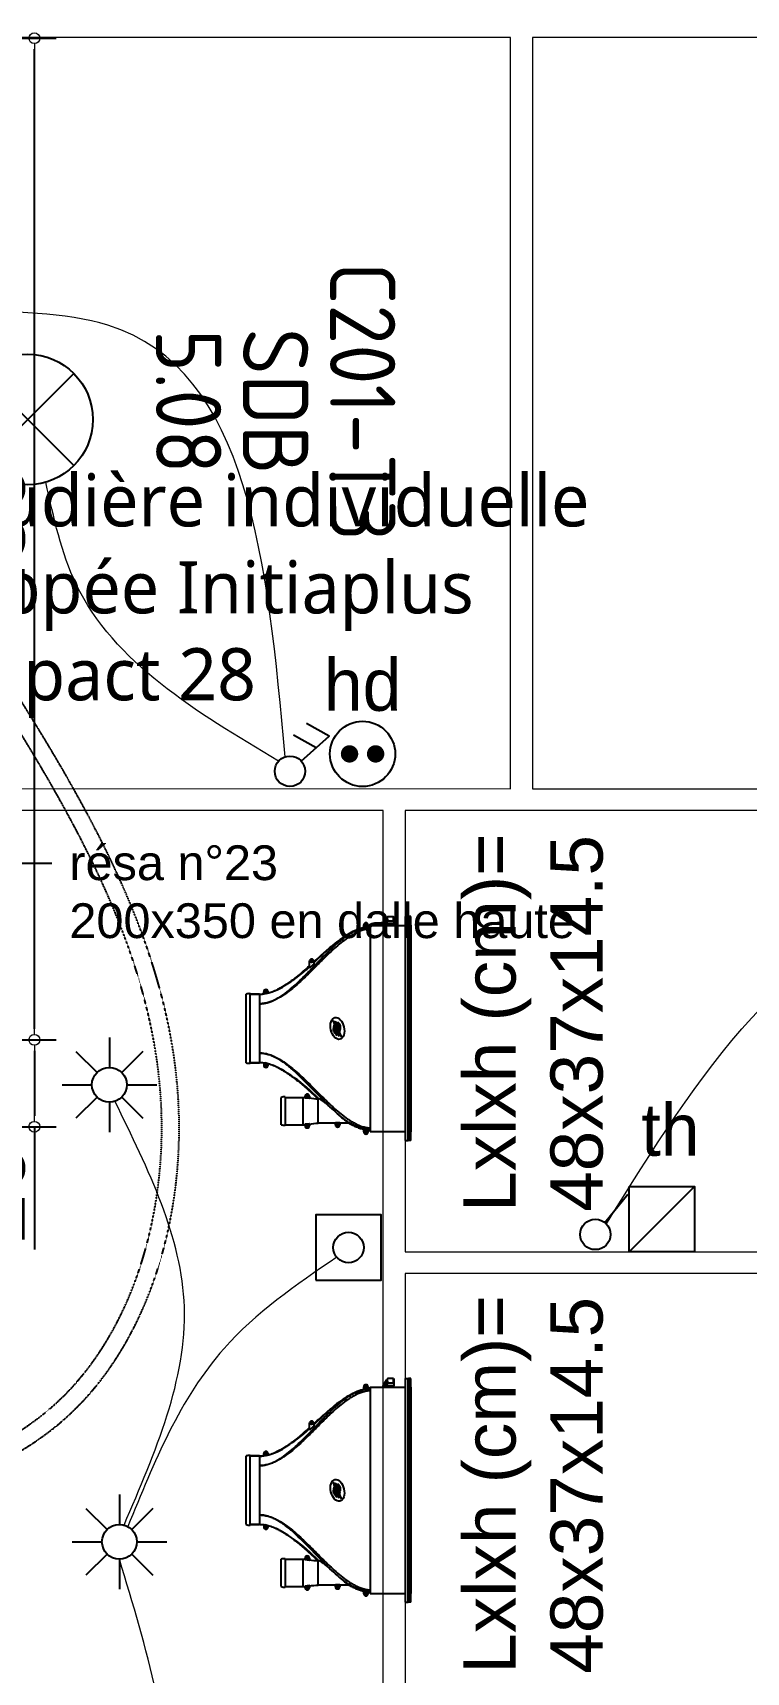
# Model space of a CAD drawing. Header units: millimetres. Extents: x 449410 to 506007, y -379864 to -318775.
# Drawn here: x 471273 to 472912, y -345955 to -342183 of the extents above; entities that cross this region are included whole.
import ezdxf
from ezdxf import colors
from ezdxf.entities.mleader import LeaderData, LeaderLine
from ezdxf.math import Vec2, Vec3

# ---------------------------------------------------------------- set-up
doc = ezdxf.new("R2010")
doc.units = ezdxf.units.MM
doc.set_wipeout_variables(frame=1)
doc.linetypes.add('prlm_ef', pattern=[0.165, 0.1, -0.065])
doc.layers.add('_GAZELEC-BOITE INCORPO', color=36, linetype='Continuous', lineweight=18)
doc.layers.add('_GAZELEC-RESERVATION', color=1, linetype='Continuous', lineweight=18)
for name, color, linetype in [('_GAZELEC-EAU CHAUDE', 1, 'Continuous'), ('prlm-CHAUFF', 30, 'Continuous'), ('prlm-EAU-EF', 161, 'Continuous'), ('prlm-ELEC-CFO', 201, 'Continuous')]:
    doc.layers.add(name, color=color, linetype=linetype)
doc.layers.add('prlm-xpoly', color=7, linetype='Continuous', plot=False)
doc.styles.add('Arial', font='arial.ttf')
doc.styles.add('prlm-chauff', font='trebucbi.ttf', dxfattribs={"height": 18})
doc.styles.add('prlm-elec-cfa', font='comic.ttf', dxfattribs={"height": 12})
doc.styles.add('prlm-elec-cfo', font='comic.ttf', dxfattribs={"height": 12})
doc.styles.add('prlm-xpoly', font='isocp.shx', dxfattribs={"height": 15})
doc.styles.get("Standard").update_dxf_attribs({"font": 'arial.ttf'})
doc.dimstyles.new('200', dxfattribs={"dimtxt": 150, "dimasz": 25, "dimexe": 50, "dimexo": 50, "dimgap": 20, "dimtad": 1, "dimdec": 0, "dimlfac": 0.1, "dimdsep": 46, "dimtxsty": 'Arial', "dimblk1": 'DOTBLANK', "dimblk2": 'DOTBLANK', "dimsah": 1, "dimcen": 25, "dimclrd": 5, "dimclre": 5, "dimadec": 0, "dimazin": 0, "dimtfac": 1, "dimtdec": 0, "dimtmove": 0, "dimatfit": 3, "dimldrblk": 'DOTBLANK', "dimfxl": 50, "dimtolj": 1, "dimtzin": 0, "dimarcsym": 0})

# ---------------------------------------------------------------- blocks, each defined once
blk = doc.blocks.new('xi.twintop')
at = {"layer": 'prlm-CHAUFF', "ltscale": 50}
for p, q in [((-8, 35.6), (8, 35.6)), ((-7.9, 36.5), (7.9, 36.5)), ((-7.9, 35.6), (-7.9, 33.5)), ((-7.9, 33.5), (-7.9, 35.6)), ((7.9, 35.6), (7.9, 33.5)), ((7.9, 33.5), (7.9, 35.6)), ((-8.61, 31.95), (-8.61, 32.05)), ((-8.61, 32.05), (-8.51, 32.05)), ((-8.51, 31.95), (-8.61, 31.95)), ((-8.51, 32.16), (-8.41, 32.16)), ((-8.51, 32.05), (-8.51, 32.16)), ((-8.51, 31.84), (-8.51, 31.95)), ((-8.41, 31.84), (-8.51, 31.84)), ((-7.9, 32.5), (-8.46, 32.5)), ((-8.46, 31.5), (-8.16, 31.5)), ((-8.41, 32.16), (-8.41, 32.05)), ((-8.41, 32.05), (-8.3, 32.05)), ((-8.3, 31.95), (-8.41, 31.95)), ((-8.41, 31.95), (-8.41, 31.84)), ((-8.3, 32.05), (-8.3, 31.95)), ((-8.16, 31.5), (-7.95, 32.18)), ((-7.9, 32.5), (-7.95, 32.18)), ((-5.67, 33.5), (-7.9, 33.5)), ((5.67, 33.5), (-5.67, 33.5)), ((7.9, 33.5), (5.67, 33.5)), ((7.95, 32.18), (7.9, 32.5)), ((7.9, 32.5), (8.46, 32.5)), ((8.16, 31.5), (7.95, 32.18)), ((8.46, 31.5), (8.16, 31.5)), ((8.3, 31.95), (8.3, 32.05)), ((8.3, 32.05), (8.41, 32.05)), ((8.41, 31.95), (8.3, 31.95)), ((8.41, 32.16), (8.51, 32.16)), ((8.41, 32.05), (8.41, 32.16)), ((8.41, 31.84), (8.41, 31.95)), ((8.51, 31.84), (8.41, 31.84)), ((8.51, 32.16), (8.51, 32.05)), ((8.51, 32.05), (8.61, 32.05)), ((8.61, 31.95), (8.51, 31.95)), ((8.51, 31.95), (8.51, 31.84)), ((8.61, 32.05), (8.61, 31.95)), ((-15.75, 27.6), (-22.25, 27.6)), ((-22.15, 28.5), (-15.85, 28.5)), ((-22.15, 27.6), (-22.15, 23.5)), ((-22.15, 27.6), (-22.15, 23.5)), ((-15.85, 27.6), (-15.85, 23.5)), ((-15.85, 27.6), (-15.85, 23.5)), ((-9.41, 28.48), (-9.41, 28.48)), ((9.12, 29.02), (9.09, 29.02)), ((9.41, 28.48), (9.38, 28.48)), ((-22.45, 22.66), (-22.35, 22.66)), ((-22.45, 22.55), (-22.45, 22.66)), ((-22.4, 23), (-21.97, 23)), ((-22.35, 22.66), (-22.35, 22.55)), ((-15.85, 23.5), (-22.15, 23.5)), ((-21.97, 23), (-21.85, 22.06)), ((-16.15, 22.06), (-16.03, 23)), ((-16.03, 23), (-15.6, 23)), ((-15.65, 22.66), (-15.55, 22.66)), ((-15.65, 22.55), (-15.65, 22.66)), ((-15.55, 22.66), (-15.55, 22.55)), ((-22.56, 22.55), (-22.45, 22.55)), ((-22.56, 22.45), (-22.56, 22.55)), ((-22.45, 22.45), (-22.56, 22.45)), ((-22.45, 22.34), (-22.45, 22.45)), ((-22.35, 22.34), (-22.45, 22.34)), ((-21.85, 22), (-22.4, 22)), ((-22.35, 22.55), (-22.24, 22.55)), ((-22.24, 22.45), (-22.35, 22.45)), ((-22.35, 22.45), (-22.35, 22.34)), ((-22.24, 22.55), (-22.24, 22.45)), ((-21.85, 22.06), (-21.85, 22)), ((-21.8, 20), (-16.2, 20)), ((-21.8, 16), (-21.8, 20)), ((-21.8, 16), (-21.8, 20)), ((-16.2, 19.84), (-14.13, 22)), ((-14.13, 22), (-16.2, 19.84)), ((-16.2, 19.84), (-16.2, 20)), ((-16.2, 19.84), (-16.2, 20)), ((-16.15, 22), (-16.15, 22.06)), ((-15.6, 22), (-16.15, 22)), ((-15.76, 22.45), (-15.76, 22.55)), ((-15.76, 22.55), (-15.65, 22.55)), ((-15.65, 22.45), (-15.76, 22.45)), ((-15.65, 22.34), (-15.65, 22.45)), ((-15.55, 22.34), (-15.65, 22.34)), ((-15.55, 22.55), (-15.44, 22.55)), ((-15.55, 22.45), (-15.55, 22.34)), ((-15.44, 22.45), (-15.55, 22.45)), ((-15.44, 22.55), (-15.44, 22.45)), ((14.83, 21), (13.83, 22)), ((13.83, 22), (15.44, 22)), ((15.44, 21), (14.83, 21)), ((15.28, 21.45), (15.28, 21.55)), ((15.28, 21.55), (15.39, 21.55)), ((15.39, 21.45), (15.28, 21.45)), ((15.39, 21.66), (15.49, 21.66)), ((15.39, 21.55), (15.39, 21.66)), ((15.39, 21.34), (15.39, 21.45)), ((15.49, 21.34), (15.39, 21.34)), ((15.49, 21.66), (15.49, 21.55)), ((15.49, 21.55), (15.6, 21.55)), ((15.49, 21.45), (15.49, 21.34)), ((15.6, 21.45), (15.49, 21.45)), ((15.6, 21.55), (15.6, 21.45)), ((-22.36, 15.45), (-22.36, 15.55)), ((-22.36, 15.55), (-22.25, 15.55)), ((-22.25, 15.45), (-22.36, 15.45)), ((-22.25, 15.66), (-22.15, 15.66)), ((-22.25, 15.55), (-22.25, 15.66)), ((-22.25, 15.34), (-22.25, 15.45)), ((-22.15, 15.34), (-22.25, 15.34)), ((-22.2, 16), (-21.65, 16)), ((-22.15, 15.66), (-22.15, 15.55)), ((-22.15, 15.55), (-22.04, 15.55)), ((-22.15, 15.45), (-22.15, 15.34)), ((-22.04, 15.45), (-22.15, 15.45)), ((-22.04, 15.55), (-22.04, 15.45)), ((-21.65, 16), (-21.65, 15)), ((-21.65, 15), (-22.2, 15)), ((-21.8, 12.88), (-21.8, 15)), ((-21.8, 12.88), (-21.8, 15)), ((-23.96, 8.95), (-23.96, 9.05)), ((-23.96, 9.05), (-23.85, 9.05)), ((-23.85, 8.95), (-23.96, 8.95)), ((-23.85, 9.16), (-23.75, 9.16)), ((-23.85, 9.05), (-23.85, 9.16)), ((-23.85, 8.84), (-23.85, 8.95)), ((-23.75, 8.84), (-23.85, 8.84)), ((-23.8, 9.5), (-23.19, 9.5)), ((-23.36, 8.5), (-23.8, 8.5)), ((-23.75, 9.16), (-23.75, 9.05)), ((-23.75, 9.05), (-23.64, 9.05)), ((-23.75, 8.95), (-23.75, 8.84)), ((-23.64, 8.95), (-23.75, 8.95)), ((23.7, 8), (-23.7, 8)), ((-23.7, 8), (-23.7, 0)), ((-23.64, 9.05), (-23.64, 8.95)), ((-23.36, 8.42), (-23.36, 8.5)), ((23.19, 9.5), (23.8, 9.5)), ((23.36, 8.42), (23.36, 8.5)), ((23.8, 8.5), (23.36, 8.5)), ((23.64, 8.95), (23.64, 9.05)), ((23.64, 9.05), (23.75, 9.05)), ((23.75, 8.95), (23.64, 8.95)), ((23.7, 8), (23.7, 0)), ((23.75, 9.16), (23.85, 9.16)), ((23.75, 9.05), (23.75, 9.16)), ((23.75, 8.84), (23.75, 8.95)), ((23.85, 8.84), (23.75, 8.84)), ((23.85, 9.16), (23.85, 9.05)), ((23.85, 9.05), (23.96, 9.05)), ((23.85, 8.95), (23.85, 8.84)), ((23.96, 8.95), (23.85, 8.95)), ((23.96, 9.05), (23.96, 8.95)), ((24.18, 4.47), (23.7, 4.81)), ((24.06, 4.42), (23.7, 4.66)), ((24.06, 2.6), (24.06, 4.42)), ((24.64, 4.04), (24.06, 4.42)), ((24.2, 4.46), (24.18, 4.47)), ((24.54, 4.24), (24.2, 4.46)), ((24.35, 4.85), (24.33, 4.89)), ((24.35, 4.36), (24.35, 4.85)), ((24.35, 4.85), (24.36, 4.85)), ((24.41, 4.79), (24.43, 4.83)), ((24.41, 4.79), (24.41, 4.32)), ((25.01, 4.43), (24.41, 4.79)), ((24.43, 4.83), (25.04, 4.47)), ((24.64, 4.04), (24.72, 4.01)), ((24.64, 2.6), (24.64, 4.04)), ((24.72, 4.01), (24.72, 2.65)), ((25.04, 4.47), (25.01, 4.43)), ((25.01, 4.25), (25.01, 4.43)), ((25.02, 4.42), (25.01, 4.43)), ((25.06, 4.46), (25.02, 4.42)), ((25.02, 4.42), (25.02, 4.25)), ((25.28, 4.25), (25.02, 4.42)), ((25.04, 4.47), (25.06, 4.46)), ((25.06, 4.46), (25.39, 4.24)), ((25.71, 2.65), (25.71, 4.01)), ((-25.75, 0), (-25.75, -0.73)), ((25.75, 0), (-25.75, 0)), ((23.7, 2.6), (24.06, 2.6)), ((23.7, 2.57), (23.73, 2.6)), ((23.79, 2.6), (23.88, 2.51)), ((23.88, 2.51), (23.97, 2.6)), ((24.04, 2.6), (24.13, 2.51)), ((24.64, 2.6), (24.06, 2.6)), ((24.13, 2.51), (24.22, 2.6)), ((24.18, 2.56), (24.24, 2.51)), ((24.24, 2.51), (24.3, 2.58)), ((24.28, 2.6), (24.37, 2.51)), ((24.37, 2.51), (24.46, 2.6)), ((24.42, 2.57), (24.48, 2.51)), ((24.48, 2.51), (24.56, 2.58)), ((24.54, 2.6), (24.63, 2.51)), ((24.63, 2.51), (24.72, 2.6)), ((24.72, 2.65), (24.64, 2.6)), ((24.64, 2.6), (24.64, 2.6)), ((25.66, 2.6), (24.64, 2.6)), ((24.7, 2.58), (24.77, 2.51)), ((24.72, 2.65), (25.71, 2.65)), ((24.73, 2.6), (24.82, 2.51)), ((24.77, 2.51), (24.79, 2.53)), ((24.82, 2.51), (24.91, 2.6)), ((24.9, 2.59), (24.98, 2.51)), ((24.98, 2.51), (25.07, 2.6)), ((25.02, 2.54), (25.05, 2.51)), ((25.05, 2.51), (25.09, 2.55)), ((25.06, 2.58), (25.13, 2.51)), ((25.13, 2.51), (25.22, 2.6)), ((25.19, 2.57), (25.25, 2.51)), ((25.25, 2.51), (25.34, 2.6)), ((25.27, 2.53), (25.29, 2.51)), ((25.29, 2.51), (25.32, 2.54)), ((25.31, 2.56), (25.36, 2.51)), ((25.36, 2.51), (25.45, 2.6)), ((25.4, 2.55), (25.44, 2.51)), ((25.44, 2.51), (25.53, 2.6)), ((25.48, 2.54), (25.51, 2.51)), ((25.51, 2.51), (25.6, 2.6)), ((25.53, 2.53), (25.55, 2.51)), ((25.55, 2.51), (25.64, 2.6)), ((25.71, 2.65), (25.66, 2.6)), ((25.66, 2.6), (25.66, 2.6)), ((25.75, 0), (25.75, -0.73)), ((-25.75, -0.81), (-25.75, -0.73)), ((-25.75, -0.73), (25.75, -0.73)), ((-25.75, -1.3), (-25.75, -0.81)), ((25.75, -0.81), (-25.75, -0.81)), ((-25.75, -1.3), (25.75, -1.3)), ((23.75, -0.99), (-23.75, -0.99)), ((-23.75, -1.06), (-23.75, -0.99)), ((-23.55, -0.99), (-23.75, -1.06)), ((-23.75, -1.06), (23.75, -1.06)), ((23.75, -1.11), (-23.75, -1.11)), ((-23.75, -1.16), (-23.75, -1.11)), ((-23.59, -1.11), (-23.75, -1.16)), ((-23.75, -1.16), (23.75, -1.16)), ((23.75, -1.2), (-23.75, -1.2)), ((-23.75, -1.23), (-23.75, -1.2)), ((-23.64, -1.2), (-23.75, -1.23)), ((-23.75, -1.23), (23.75, -1.23)), ((23.75, -1.26), (-23.75, -1.26)), ((-23.75, -1.28), (-23.75, -1.26)), ((-23.68, -1.26), (-23.75, -1.28)), ((-23.75, -1.28), (23.75, -1.28)), ((23.75, -1.29), (-23.75, -1.29)), ((-23.75, -1.3), (-23.75, -1.29)), ((-23.73, -1.29), (-23.75, -1.3)), ((-23.75, -1.3), (23.75, -1.3)), ((23.75, -1.06), (23.55, -0.99)), ((23.75, -1.16), (23.59, -1.11)), ((23.75, -1.23), (23.64, -1.2)), ((23.75, -1.28), (23.68, -1.26)), ((23.75, -1.3), (23.73, -1.29)), ((23.75, -0.99), (23.75, -1.06)), ((23.75, -1.11), (23.75, -1.16)), ((23.75, -1.2), (23.75, -1.23)), ((23.75, -1.26), (23.75, -1.28)), ((23.75, -1.29), (23.75, -1.3)), ((25.75, -0.73), (25.75, -0.81)), ((25.75, -1.3), (25.75, -0.81))]:
    blk.add_line(p, q, dxfattribs=at)
for centre, radius in [((-8.46, 32), 0.3), ((-8.46, 32), 0.25), ((8.46, 32), 0.3), ((8.46, 32), 0.25), ((-22.4, 22.5), 0.3), ((-22.4, 22.5), 0.25), ((-15.6, 22.5), 0.3), ((-15.6, 22.5), 0.25), ((15.44, 21.5), 0.3), ((15.44, 21.5), 0.25), ((-22.2, 15.5), 0.3), ((-22.2, 15.5), 0.25), ((-23.8, 9), 0.3), ((-23.8, 9), 0.25), ((23.8, 9), 0.3), ((23.8, 9), 0.25)]:
    blk.add_circle(centre, radius, dxfattribs=at)
for centre, radius, start, end in [((-6.01, 35.83), 2, 160.5755, 186.7441), ((-6.01, 35.83), 2, 160.5755, 186.7441), ((6.01, 35.83), 2, 353.2559, 19.4245), ((6.01, 35.83), 2, 353.2559, 19.4245), ((-19.51, 34.47), 11.74, 332.3321, 345.441), ((-19.16, 34.32), 11.35, 332.1374, 345.6929), ((-8.46, 32), 0.5, 90, 270), ((-15.67, 33.51), 7.77, 352.5456, 359.9423), ((-15.72, 33.51), 7.82, 352.5763, 359.9264), ((-15.07, 33.49), 7.17, 352.0923, 353.5448), ((-15.07, 33.49), 7.17, 353.9053, 0.1157), ((15.11, 33.49), 7.25, 179.9215, 187.8382), ((15.67, 33.51), 7.77, 180.0577, 187.4544), ((15.72, 33.51), 7.82, 180.0736, 187.4237), ((21.1, 34.98), 13.43, 192.9954, 216.0824), ((19.16, 34.32), 11.35, 194.4106, 207.8626), ((8.46, 32), 0.5, 270, 90), ((-20.26, 27.83), 2, 160.5755, 186.7441), ((-20.26, 27.83), 2, 160.5755, 186.7441), ((-17.74, 27.83), 2, 353.2559, 19.4245), ((-17.74, 27.83), 2, 353.2559, 19.4245), ((-43.13, 48.06), 39, 319.3887, 329.86), ((-43.13, 48.06), 39, 319.3887, 329.8601), ((-26.92, 38.17), 20.01, 331.0483, 332.7983), ((-26.92, 38.17), 20.01, 331.0482, 332.7982), ((26.92, 38.17), 20.01, 207.2018, 208.9518), ((43.13, 48.06), 39, 210.1399, 220.6113), ((43.13, 48.06), 39, 212.5506, 220.6113), ((-22.4, 22.5), 0.5, 90, 270), ((-15.6, 22.5), 0.5, 270, 90), ((-22.51, 30.1), 11.66, 315.9701, 320.4245), ((-22.76, 30.33), 11.99, 316.0326, 320.3619), ((22.51, 30.1), 11.66, 219.5755, 224.0299), ((22.76, 30.33), 11.99, 219.6381, 223.9674), ((15.44, 21.5), 0.5, 270, 90), ((-22.2, 15.5), 0.5, 90, 270), ((-2.48, -0.77), 23.65, 136.4099, 144.7501), ((-44.74, 40.05), 35.1, 315.7111, 319.5265), ((-23.8, 9), 0.5, 90, 270), ((-11.41, 6.64), 12.12, 163.7263, 166.3852), ((23.8, 9), 0.5, 270, 90), ((17.64, -7.23), 13.85, 61.9182, 64.0515), ((17.76, -6.88), 13.43, 62.115, 63.7632), ((18.29, -6.04), 12.5, 61.3177, 61.5903), ((24.75, 5.45), 0.703, 233.033, 242.9325), ((24.72, 5.11), 0.448, 214.6713, 225.4982), ((25.88, 4.92), 0.836, 234.1326, 239.2425), ((18.29, -6.04), 12.5, 53.7494, 55.0637)]:
    blk.add_arc(centre, radius, start, end, dxfattribs=at)
blk.add_ellipse((0, 15.55), major_axis=(2.49, 0.57), ratio=0.600775, dxfattribs=at)
for points, knots in [([(-5.67, 33.5), (-5.67, 33.33), (-5.68, 33.16), (-5.7, 32.82), (-5.72, 32.65), (-5.8, 32.15), (-5.87, 31.82), (-6.05, 31.16), (-6.16, 30.84), (-6.41, 30.21), (-6.55, 29.9), (-7, 29), (-7.34, 28.43), (-8.08, 27.34), (-8.47, 26.81), (-9.69, 25.27), (-10.57, 24.3), (-12.38, 22.39), (-13.32, 21.46), (-15.19, 19.6), (-16.12, 18.67), (-17.95, 16.77), (-18.84, 15.8), (-20.08, 14.27), (-20.47, 13.75), (-21.03, 12.94), (-21.21, 12.66), (-21.55, 12.09), (-21.72, 11.8), (-22.17, 10.91), (-22.43, 10.31), (-22.7, 9.36), (-22.77, 9.03), (-22.86, 8.47), (-22.88, 8.24), (-22.89, 8)], [0, 0, 0, 0, 0.015625, 0.015625, 0.03125, 0.03125, 0.0625, 0.0625, 0.09375, 0.09375, 0.125, 0.125, 0.1875, 0.1875, 0.25, 0.25, 0.375, 0.375, 0.5, 0.5, 0.625, 0.625, 0.75, 0.75, 0.8125, 0.8125, 0.84375, 0.84375, 0.875, 0.875, 0.9375, 0.9375, 0.96875, 0.96875, 0.9907189, 0.9907189, 0.9907189, 0.9907189]), ([(-18.04, 17.26), (-16.85, 18.51), (-15.59, 19.7), (-13.1, 22.1), (-11.85, 23.3), (-10.07, 25.17), (-9.49, 25.81), (-8.39, 27.13), (-7.87, 27.82), (-7.16, 28.91), (-6.93, 29.29), (-6.52, 30.07), (-6.33, 30.48), (-6.02, 31.31), (-5.89, 31.74), (-5.76, 32.39), (-5.73, 32.61), (-5.69, 32.95), (-5.69, 33.06), (-5.67, 33.28), (-5.67, 33.39), (-5.67, 33.5)], [0, 0, 0, 0, 0.25, 0.25, 0.5, 0.5, 0.625, 0.625, 0.75, 0.75, 0.8125, 0.8125, 0.875, 0.875, 0.9375, 0.9375, 0.96875, 0.96875, 0.984375, 0.984375, 1, 1, 1, 1]), ([(5.67, 33.5), (5.67, 33.33), (5.68, 33.16), (5.71, 32.81), (5.73, 32.64), (5.81, 32.14), (5.88, 31.8), (6.08, 31.14), (6.2, 30.82), (6.47, 30.19), (6.62, 29.88), (7.1, 28.98), (7.46, 28.42), (8.23, 27.34), (8.65, 26.82), (9.93, 25.3), (10.84, 24.34), (12.72, 22.46), (13.69, 21.54), (15.61, 19.69), (16.57, 18.77), (18.43, 16.87), (19.34, 15.9), (20.59, 14.36), (20.99, 13.83), (21.55, 13), (21.73, 12.72), (22.07, 12.15), (22.24, 11.85), (22.69, 10.95), (22.94, 10.33), (23.21, 9.37), (23.28, 9.05), (23.36, 8.48), (23.38, 8.24), (23.39, 8)], [0, 0, 0, 0, 0.015625, 0.015625, 0.03125, 0.03125, 0.0625, 0.0625, 0.09375, 0.09375, 0.125, 0.125, 0.1875, 0.1875, 0.25, 0.25, 0.375, 0.375, 0.5, 0.5, 0.625, 0.625, 0.75, 0.75, 0.8125, 0.8125, 0.84375, 0.84375, 0.875, 0.875, 0.9375, 0.9375, 0.96875, 0.96875, 0.9908046, 0.9908046, 0.9908046, 0.9908046]), ([(22.89, 8), (22.88, 8.24), (22.86, 8.47), (22.77, 9.03), (22.7, 9.36), (22.43, 10.31), (22.17, 10.91), (21.72, 11.8), (21.55, 12.09), (21.21, 12.66), (21.03, 12.94), (20.47, 13.75), (20.08, 14.27), (18.84, 15.8), (17.95, 16.77), (16.12, 18.67), (15.18, 19.6), (13.32, 21.46), (12.38, 22.39), (10.57, 24.3), (9.69, 25.27), (8.47, 26.81), (8.08, 27.34), (7.34, 28.43), (7, 29), (6.55, 29.9), (6.41, 30.21), (6.16, 30.84), (6.05, 31.16), (5.87, 31.82), (5.79, 32.15), (5.72, 32.65), (5.7, 32.82), (5.68, 33.16), (5.67, 33.33), (5.67, 33.5)], [0.0092808, 0.0092808, 0.0092808, 0.0092808, 0.03125, 0.03125, 0.0625, 0.0625, 0.125, 0.125, 0.15625, 0.15625, 0.1875, 0.1875, 0.25, 0.25, 0.375, 0.375, 0.5, 0.5, 0.625, 0.625, 0.75, 0.75, 0.8125, 0.8125, 0.875, 0.875, 0.90625, 0.90625, 0.9375, 0.9375, 0.96875, 0.96875, 0.984375, 0.984375, 1, 1, 1, 1]), ([(-8.9, 29.46), (-9.06, 29.12), (-9.43, 28.41), (-10.08, 27.35), (-10.83, 26.27), (-11.65, 25.18), (-12.54, 24.1), (-13.65, 22.81), (-14.86, 21.46), (-15.81, 20.43), (-16.2, 20)], [0.1568082, 0.1568082, 0.1568082, 0.1568082, 0.2305418, 0.3149874, 0.4025619, 0.4929385, 0.5856877, 0.6803551, 0.8317746, 0.9509578, 0.9509578, 0.9509578, 0.9509578]), ([(14.38, 22), (14.06, 22.36), (13.37, 23.14), (12.33, 24.35), (11.38, 25.54), (10.58, 26.62), (9.93, 27.59), (9.37, 28.52), (9.05, 29.15), (8.91, 29.44)], [0.5730592, 0.5730592, 0.5730592, 0.5730592, 0.626259, 0.6884084, 0.7489718, 0.7930827, 0.8358988, 0.8773199, 0.9123747, 0.9123747, 0.9123747, 0.9123747]), ([(-18.04, 17.26), (-17.81, 17.52), (-17.58, 17.79), (-17.17, 18.3), (-16.98, 18.55), (-16.64, 19.03), (-16.49, 19.25), (-16.32, 19.53), (-16.28, 19.62), (-16.22, 19.76), (-16.2, 19.81), (-16.2, 19.84)], [0, 0, 0, 0, 0.25, 0.25, 0.5, 0.5, 0.75, 0.75, 0.875, 0.875, 1, 1, 1, 1]), ([(23.19, 9.5), (23.12, 9.79), (23.04, 10.07), (22.86, 10.64), (22.75, 10.92), (22.41, 11.74), (22.14, 12.27), (21.56, 13.3), (21.24, 13.8), (20.57, 14.77), (20.21, 15.25), (19.11, 16.65), (18.33, 17.54), (16.73, 19.29), (15.91, 20.15), (15.09, 21)], [0, 0, 0, 0, 0.0625, 0.0625, 0.125, 0.125, 0.25, 0.25, 0.375, 0.375, 0.5, 0.5, 0.75, 0.75, 1, 1, 1, 1]), ([(21.4, 13.55), (21.3, 13.71), (20.98, 14.2), (20.41, 15.02), (19.67, 15.99), (18.88, 16.96), (17.95, 18.04), (16.9, 19.22), (15.98, 20.24), (15.44, 20.84), (15.29, 21)], [0.1694223, 0.1694223, 0.1694223, 0.1694223, 0.1906001, 0.2339285, 0.2787061, 0.3247019, 0.3716424, 0.4351709, 0.4991397, 0.523565, 0.523565, 0.523565, 0.523565]), ([(-23.39, 8), (-23.38, 8.28), (-23.35, 8.55), (-23.25, 9.19), (-23.16, 9.55), (-22.84, 10.61), (-22.54, 11.29), (-21.83, 12.6), (-21.42, 13.22), (-20.56, 14.41), (-20.09, 14.98), (-19.62, 15.54)], [0.0331631, 0.0331631, 0.0331631, 0.0331631, 0.125, 0.125, 0.25, 0.25, 0.5, 0.5, 0.75, 0.75, 1, 1, 1, 1]), ([(-1.94, 14.63), (-1.21, 15.35), (-0.84, 15.44), (-0.45, 15.4), (0.16, 15.33), (0.81, 14.93), (1.54, 15.51)], [0, 0, 0, 0, 0.389075, 0.389075, 0.389075, 1, 1, 1, 1]), ([(-1.63, 15.67), (-0.9, 16.39), (-0.53, 16.49), (-0.14, 16.44), (0.47, 16.38), (1.12, 15.98), (1.85, 16.55)], [0, 0, 0, 0, 0.389075, 0.389075, 0.389075, 1, 1, 1, 1]), ([(-23.19, 9.5), (-23.12, 9.8), (-23.04, 10.09), (-22.9, 10.53), (-22.84, 10.67), (-22.74, 10.96), (-22.68, 11.1), (-22.5, 11.53), (-22.37, 11.8), (-22.1, 12.35), (-21.95, 12.61), (-21.8, 12.88)], [0, 0, 0, 0, 0.25, 0.25, 0.375, 0.375, 0.5, 0.5, 0.75, 0.75, 1, 1, 1, 1]), ([(-21.8, 12.88), (-21.96, 12.6), (-22.11, 12.32), (-22.4, 11.74), (-22.54, 11.45), (-22.78, 10.85), (-22.89, 10.55), (-23.01, 10.17), (-23.03, 10.1), (-23.05, 10.03)], [0, 0, 0, 0, 0.25, 0.25, 0.5, 0.5, 0.75, 0.75, 0.8062429, 0.8062429, 0.8062429, 0.8062429]), ([(24.24, 4.96), (24.23, 4.96), (24.23, 4.96), (24.22, 4.97), (24.2, 4.97), (24.19, 4.97), (24.18, 4.98), (24.16, 4.98), (24.15, 4.98), (24.13, 4.99), (24.11, 4.99), (24.09, 4.99), (24.08, 4.99), (24.05, 4.99), (24.02, 4.99), (23.98, 4.99), (23.93, 4.98), (23.89, 4.98), (23.84, 4.97), (23.78, 4.96), (23.74, 4.95), (23.71, 4.95), (23.7, 4.94)], [0.1059402, 0.1059402, 0.1059402, 0.1059402, 0.1359504, 0.1694868, 0.202886, 0.2361704, 0.2693627, 0.3024859, 0.3355633, 0.3686184, 0.401675, 0.434757, 0.4678887, 0.5010941, 0.5629781, 0.6246926, 0.6863942, 0.7482374, 0.8103737, 0.8729511, 0.9361135, 0.9654522, 0.9654522, 0.9654522, 0.9654522]), ([(23.7, 4.91), (23.71, 4.91), (23.72, 4.91), (23.74, 4.92), (23.78, 4.92), (23.81, 4.93), (23.83, 4.93), (23.86, 4.94), (23.89, 4.94), (23.92, 4.95), (23.94, 4.95), (23.97, 4.95), (23.99, 4.96), (24.02, 4.96), (24.04, 4.96), (24.06, 4.96), (24.08, 4.96), (24.11, 4.96), (24.14, 4.96), (24.18, 4.96), (24.21, 4.95), (24.24, 4.95), (24.26, 4.94), (24.28, 4.93), (24.3, 4.92), (24.32, 4.91), (24.33, 4.9), (24.33, 4.89)], [0.053874, 0.053874, 0.053874, 0.053874, 0.0607104, 0.0907643, 0.1206402, 0.1503557, 0.1799287, 0.2093776, 0.238721, 0.2679778, 0.2971672, 0.3263086, 0.3554219, 0.3845269, 0.4136437, 0.4427926, 0.4719939, 0.5012681, 0.5562327, 0.6110034, 0.6657154, 0.7205017, 0.7754929, 0.8308166, 0.8865967, 0.9429527, 1, 1, 1, 1]), ([(24.35, 4.85), (24.35, 4.86), (24.35, 4.86), (24.34, 4.87), (24.33, 4.88), (24.32, 4.88), (24.31, 4.89), (24.3, 4.89), (24.29, 4.9), (24.28, 4.9), (24.26, 4.91), (24.25, 4.91), (24.23, 4.91), (24.22, 4.92), (24.2, 4.92), (24.18, 4.92), (24.17, 4.92), (24.15, 4.92), (24.12, 4.92), (24.09, 4.92), (24.05, 4.92), (24, 4.92), (23.95, 4.91), (23.9, 4.9), (23.85, 4.89), (23.79, 4.88), (23.74, 4.87), (23.71, 4.86), (23.7, 4.86)], [0, 0, 0, 0, 0.0300773, 0.0600539, 0.0899314, 0.1197114, 0.1493956, 0.1789856, 0.2084831, 0.2378898, 0.2672073, 0.2964374, 0.3255817, 0.3546421, 0.3836203, 0.4125181, 0.4413372, 0.4700795, 0.4987468, 0.5532579, 0.6080368, 0.6630958, 0.7184471, 0.7741027, 0.8300742, 0.8863734, 0.9430116, 0.9677174, 0.9677174, 0.9677174, 0.9677174]), ([(24.65, 4.2), (24.65, 4.2), (24.64, 4.2), (24.64, 4.2), (24.63, 4.2), (24.63, 4.2), (24.62, 4.2), (24.61, 4.21), (24.6, 4.21), (24.59, 4.21), (24.58, 4.22), (24.55, 4.23), (24.54, 4.24), (24.54, 4.24)], [0, 0, 0, 0, 0.061789, 0.122374, 0.182441, 0.242697, 0.303842, 0.366548, 0.43144, 0.49908, 0.668346, 0.832646, 1, 1, 1, 1]), ([(25.45, 4.21), (25.44, 4.21), (25.44, 4.22), (25.43, 4.22), (25.41, 4.23), (25.4, 4.23), (25.39, 4.24), (25.37, 4.24), (25.36, 4.25), (25.34, 4.25), (25.32, 4.25), (25.3, 4.26), (25.29, 4.26), (25.27, 4.26), (25.24, 4.26), (25.22, 4.26), (25.2, 4.26), (25.17, 4.26), (25.13, 4.26), (25.08, 4.26), (25.03, 4.26), (24.97, 4.25), (24.91, 4.24), (24.85, 4.24), (24.79, 4.23), (24.72, 4.21), (24.67, 4.21), (24.65, 4.2)], [0.0304712, 0.0304712, 0.0304712, 0.0304712, 0.0599457, 0.0897682, 0.1195016, 0.1491541, 0.1787343, 0.2082505, 0.2377114, 0.2671256, 0.2965018, 0.3258487, 0.355175, 0.3844897, 0.4138015, 0.4431194, 0.4724522, 0.5018089, 0.5568669, 0.611863, 0.6668562, 0.7219052, 0.7770682, 0.8324028, 0.8879658, 0.9438132, 1, 1, 1, 1]), ([(25.71, 4.01), (25.69, 4.04), (25.65, 4.06), (25.55, 4.09), (25.48, 4.1), (25.35, 4.1), (25.31, 4.1), (25.21, 4.09), (25.16, 4.09), (24.98, 4.06), (24.86, 4.04), (24.72, 4.01)], [0, 0, 0, 0, 0.25, 0.25, 0.5, 0.5, 0.625, 0.625, 0.75, 0.75, 1, 1, 1, 1])]:
    blk.add_open_spline(points, degree=3, knots=knots, dxfattribs=at)
for points in [[(-22.15, 23.5), (-22.15, 23.33), (-22.14, 23.17), (-22.13, 23)], [(-22.15, 23.5), (-22.15, 23.33), (-22.14, 23.17), (-22.13, 23)], [(-15.85, 23.5), (-15.85, 23.33), (-15.86, 23.17), (-15.87, 23)], [(-15.85, 23.5), (-15.85, 23.33), (-15.86, 23.17), (-15.87, 23)], [(-22.01, 22), (-21.91, 21.33), (-21.8, 20.67), (-21.8, 20)], [(-22.01, 22), (-21.91, 21.33), (-21.8, 20.67), (-21.8, 20)], [(-15.99, 22), (-16.09, 21.33), (-16.2, 20.67), (-16.2, 20)], [(-15.99, 22), (-16.09, 21.33), (-16.2, 20.67), (-16.2, 20)], [(-1.78, 15.16), (-1.06, 15.88), (-0.68, 15.97), (-0.29, 15.93)], [(-0.39, 15.58), (-0.78, 15.62), (-1.16, 15.52), (-1.78, 15.16)], [(-0.23, 16.09), (-0.63, 16.13), (-1.01, 16.03), (-1.63, 15.67)], [(1.54, 15.51), (0.72, 14.57), (0.07, 14.98), (-0.55, 15.04)], [(1.7, 16.04), (0.88, 15.1), (0.23, 15.51), (-0.39, 15.58)], [(-0.29, 15.93), (0.32, 15.87), (0.96, 15.47), (1.7, 16.04)], [(1.85, 16.55), (1.03, 15.62), (0.38, 16.02), (-0.23, 16.09)], [(-0.55, 15.04), (-0.94, 15.09), (-1.32, 14.99), (-1.94, 14.63)], [(-23.19, 9.5), (-23.26, 9.17), (-23.32, 8.84), (-23.36, 8.5)], [(23.36, 8.5), (23.32, 8.84), (23.26, 9.17), (23.19, 9.5)]]:
    blk.add_open_spline(points, degree=3, dxfattribs=at)
at = {"layer": 'prlm-CHAUFF', "ltscale": 50, "insert": (-42.19, -13.41), "char_height": 12, "width": 139.7925, "attachment_point": 1}
blk.add_mtext('Lxlxh (cm)= 48x37x14.5', dxfattribs=at)
blk = doc.blocks.new('xi.th-ch')
at = {"layer": 'prlm-CHAUFF', "color": 0, "linetype": 'ByBlock', "lineweight": -2, "flags": 128}
blk.add_lwpolyline([(-7.5, 7.5), (7.5, 7.5), (7.5, -7.5), (-7.5, -7.5)], close=True, dxfattribs=at)
at = {"layer": 'prlm-CHAUFF', "color": 0}
blk.add_lwpolyline([(-7.5, -7.5), (7.5, 7.5)], dxfattribs=at)
blk = doc.blocks.new('xi.PCHD')
at = {"color": 0, "lineweight": 5}
blk.add_wipeout([(-7.5, -7.5), (7.5, -7.5), (7.5, 7.5), (-7.5, 7.5)], dxfattribs=at).dxf.layer = 'prlm-ELEC-CFO'
at = {"layer": 'prlm-ELEC-CFO', "color": 0, "linetype": 'ByBlock', "lineweight": 5, "const_width": 2}
for points in [[(-4, 0, 1), (-2, 0, 1)], [(2, 0, 1), (4, 0, 1)]]:
    blk.add_lwpolyline(points, format="xyb", close=True, dxfattribs=at)
at = {"layer": 'prlm-ELEC-CFO', "color": 0, "linetype": 'ByBlock', "lineweight": -2}
blk.add_circle((0, 0), 7.5, dxfattribs=at)
blk = doc.blocks.new('xi.DA')
at = {"layer": 'prlm-ELEC-CFO', "color": 0}
for points in [[(4.05, 1.39), (-1.17, 4.34)], [(0.61, -1.67), (7.04, 4.05), (1.81, 7.01)]]:
    blk.add_lwpolyline(points, dxfattribs=at)
blk.add_circle((-2, -4), 3.5, dxfattribs=at)
blk = doc.blocks.new('xi.PTCE')
at = {"layer": 'prlm-ELEC-CFO', "color": 0}
for points in [[(-10.61, 10.61), (10.61, -10.61)], [(10.61, 10.61), (-10.61, -10.61)]]:
    blk.add_lwpolyline(points, dxfattribs=at)
at = {"layer": 'prlm-ELEC-CFO', "color": 0, "linetype": 'ByBlock'}
blk.add_circle((0, 0), 15, dxfattribs=at)
blk = doc.blocks.new('xi.BP')
at = {"layer": 'prlm-ELEC-CFO', "color": 0, "flags": 128}
blk.add_lwpolyline([(-7.5, -7.5), (7.5, -7.5), (7.5, 7.5), (-7.5, 7.5)], close=True, dxfattribs=at)
at = {"layer": 'prlm-ELEC-CFO', "color": 0}
blk.add_circle((0, 0), 3.5, dxfattribs=at)
blk = doc.blocks.new('xi.SPOT')
at = {"color": 0, "lineweight": 5}
blk.add_wipeout([(-4, 0), (-2.83, -2.83), (0, -4), (2.83, -2.83), (4, 0), (2.83, 2.83), (0, 4), (-2.83, 2.83)], dxfattribs=at).dxf.layer = 'prlm-ELEC-CFO'
at = {"layer": 'prlm-ELEC-CFO', "color": 0, "linetype": 'ByBlock', "lineweight": -2, "flags": 128}
for points in [[(-7.69, 7.69), (-2.83, 2.83)], [(0, 10.88), (0, 4)], [(7.69, 7.69), (2.83, 2.83)], [(-10.88, 0), (-4, 0)], [(4, 0), (10.88, 0)], [(-2.83, -2.83), (-7.69, -7.69)], [(2.83, -2.83), (7.69, -7.69)], [(0, -4), (0, -10.88)]]:
    blk.add_lwpolyline(points, dxfattribs=at)
at = {"layer": 'prlm-ELEC-CFO', "color": 0, "linetype": 'ByBlock', "lineweight": -2}
blk.add_circle((0, 0), 4, dxfattribs=at)
blk = doc.blocks.new('xi.SA')
at = {"layer": 'prlm-ELEC-CFO', "color": 0}
blk.add_lwpolyline([(0.2, -1.28), (5.5, 5.28)], dxfattribs=at)
blk.add_circle((-2, -4), 3.5, dxfattribs=at)
blk = doc.blocks.new('_DOTBLANK')
at = {"color": 0, "linetype": 'ByBlock'}
blk.add_line((-0.5, 0), (-1, 0), dxfattribs=at)
blk.add_circle((0, 0), 0.5, dxfattribs=at)
blk = doc.blocks.new('*D154')
at = {"layer": '_GAZELEC-BOITE INCORPO', "color": 5, "lineweight": -2, "transparency": 16777216}
for p, q in [((470281.4, -342195.4), (471326.6, -342195.4)), ((471276.6, -344474.8), (471276.6, -342220.4)), ((470282.5, -344499.8), (471326.6, -344499.8))]:
    blk.add_line(p, q, dxfattribs=at)
at = {"layer": '_GAZELEC-BOITE INCORPO', "color": 5, "lineweight": -2, "transparency": 16777216, "xscale": 25, "yscale": 25, "zscale": 25}
for p, rotation in [((471276.6, -342195.4), 90), ((471276.6, -344499.8), 270)]:
    blk.add_blockref('_DOTBLANK', p, dxfattribs=dict(at, rotation=rotation))
at = {"layer": '_GAZELEC-BOITE INCORPO', "color": 0, "transparency": 16777216, "insert": (471180, -343347.6), "char_height": 150, "attachment_point": 5, "rotation": 90, "style": 'Arial'}
blk.add_mtext('\\A1;230', dxfattribs=at)
blk = doc.blocks.new('*D155')
at = {"layer": '_GAZELEC-BOITE INCORPO', "color": 5, "lineweight": -2, "transparency": 16777216}
for p, q in [((470282.5, -344499.8), (471326.6, -344499.8)), ((471276.6, -344524.8), (471276.6, -344674.8)), ((470282.5, -344699.8), (471326.6, -344699.8)), ((471276.6, -344699.8), (471276.6, -344981.8))]:
    blk.add_line(p, q, dxfattribs=at)
at = {"layer": '_GAZELEC-BOITE INCORPO', "color": 5, "lineweight": -2, "transparency": 16777216, "xscale": 25, "yscale": 25, "zscale": 25}
for p, rotation in [((471276.6, -344499.8), 90), ((471276.6, -344699.8), 270)]:
    blk.add_blockref('_DOTBLANK', p, dxfattribs=dict(at, rotation=rotation))
at = {"layer": '_GAZELEC-BOITE INCORPO', "color": 0, "transparency": 16777216, "insert": (471180, -344853.3), "char_height": 150, "attachment_point": 5, "rotation": 90, "style": 'Arial'}
blk.add_mtext('\\A1;20', dxfattribs=at)

msp = doc.modelspace()

# ---------------------------------------------------------------- linework, layer by layer
at = {"layer": 'prlm-ELEC-CFO', "lineweight": 13}
for points in [[(471852.941, -343848.656), (471445.472, -342855.757), (470811.403, -342734.952), (470673.993, -342348.857)], [(471837.58, -343858.831), (471372.633, -343451.53), (471302.849, -343216.72)], [(471482.524, -345616.06), (471621.322, -345114.518), (471461.528, -344641.095)], [(471971.342, -344999.669), (471712.432, -345209.765), (471491.343, -345619.68)], [(471493.256, -346681.72), (471581.233, -346307.153), (471471.855, -345694.611)]]:
    msp.add_spline(points, degree=3, dxfattribs=at)
at = {"layer": 'prlm-xpoly', "lineweight": 0}
for points in [[(469428.001, -343920.641), (472371.106, -343922.142), (472371.106, -342193.857), (469428.002, -342193.857)], [(472421.106, -343922.142), (473091.106, -343922.142), (473091.106, -343972.142), (472128.52, -343972.142), (472128.52, -344987.516), (476262.801, -344987.517), (476262.802, -342193.858), (472421.106, -342193.857)], [(469428.001, -347561.406), (470698.566, -347559.798), (470698.566, -348309.672), (472078.519, -348309.864), (472078.52, -343972.142), (470877.964, -343972.142), (470877.82, -346161.641), (469428.001, -346148.641)], [(472128.52, -345037.516), (472128.52, -346901.079), (472773.52, -346901.079), (472773.52, -346951.079), (472128.52, -346951.079), (472128.519, -348259.864), (476262.801, -348259.864), (476262.801, -345037.517)]]:
    msp.add_lwpolyline(points, close=True, dxfattribs=at)

# ---------------------------------------------------------------- block references
at = {"layer": 'prlm-CHAUFF', "xscale": 10, "yscale": 10, "zscale": 10}
for p, rotation in [((472128.52, -344473.577), 90.00000000000018), ((472128.52, -345536.191), 90.00000000000034)]:
    msp.add_blockref('xi.twintop', p, dxfattribs=dict(at, rotation=rotation))
msp.add_blockref('xi.th-ch', (472718.608, -344912.516), dxfattribs=at)
at = {"layer": 'prlm-ELEC-CFO', "xscale": 10, "yscale": 10, "zscale": 10}
for name, p in [('xi.PTCE', (471260.974, -343072.684)), ('xi.SA', (472585.859, -344907.516)), ('xi.BP', (471998.52, -344977.616))]:
    msp.add_blockref(name, p, dxfattribs=at)

# ---------------------------------------------------------------- texts
at = {"layer": 'prlm-CHAUFF', "insert": (470911.671, -343198.605), "char_height": 120, "width": 1804.18078, "attachment_point": 1, "style": 'prlm-chauff'}
msp.add_mtext('Chaudière individuelle Chappée Initiaplus Compact 28 ', dxfattribs=at)
at = {"layer": 'prlm-xpoly', "lineweight": 20, "insert": (471830.919, -343031.429), "char_height": 150, "attachment_point": 5, "rotation": 269.999993, "line_spacing_factor": 0.8, "style": 'prlm-xpoly'}
msp.add_mtext('C201-T3\\PSDB\\P5.08', dxfattribs=at)

# ---------------------------------------------------------------- leaders
at = {"layer": '_GAZELEC-RESERVATION', "color": 6}
ml = msp.add_multileader_mtext('Standard', dxfattribs=at)
ml.set_content('résa n°23\\P200x350 en dalle haute', color=6)
ml.set_leader_properties()
ml.build(insert=Vec2(0, 0))
ml.multileader.update_dxf_attribs({"has_text_frame": 1, "arrow_head_size": 80, "scale": 20})
ctx = ml.context
ctx.base_point, ctx.scale, ctx.char_height, ctx.arrow_head_size, ctx.landing_gap_size, ctx.plane_origin = Vec3(471316.943, -344093.053), 20, 80, 80, 40, Vec3(465768.543, -343894.676)
notes = []
notes.append((ctx, [(1, (1, 1, 0), (471227.098, -344093.053), (1, 0), 89.845, [(0, [(470776.534, -344174.556)], 0, [])])]))
ctx.mtext.insert, ctx.mtext.width, ctx.mtext.flow_direction = Vec3(471356.943, -344052.344), 1568.85041, 5
for ctx, leaders in notes:
    for number, flags, end, landing, length, lines in leaders:
        leader = LeaderData()
        leader.index, (leader.has_last_leader_line, leader.has_dogleg_vector, leader.attachment_direction) = number, flags
        leader.last_leader_point, leader.dogleg_vector, leader.dogleg_length = Vec3(end), Vec3(landing), length
        for number, points, colour, breaks in lines:
            line = LeaderLine()
            line.index, line.vertices, line.color, line.breaks = number, Vec3.list(points), colors.encode_raw_color(colour), breaks
            leader.lines.append(line)
        ctx.leaders.append(leader)

# ---------------------------------------------------------------- next in the draw order: block references
at = {"layer": 'prlm-ELEC-CFO', "xscale": 10, "yscale": 10, "zscale": 10}
for p in [(471448.86, -344603.154), (471471.855, -345654.611)]:
    msp.add_blockref('xi.SPOT', p, dxfattribs=at)

# ---------------------------------------------------------------- next in the draw order: texts
at = {"layer": 'prlm-CHAUFF', "lineweight": 20, "insert": (472738.35, -344707.234), "char_height": 120, "attachment_point": 5, "line_spacing_factor": 0.8, "style": 'prlm-elec-cfa', "bg_fill": 3, "box_fill_scale": 1.1, "bg_fill_color": 256, "bg_fill_transparency": 0}
msp.add_mtext('th', dxfattribs=at)
at = {"layer": 'prlm-ELEC-CFO', "lineweight": 20, "insert": (472030.912, -343683.647), "char_height": 120, "attachment_point": 5, "line_spacing_factor": 0.8, "style": 'prlm-elec-cfo', "bg_fill": 3, "box_fill_scale": 1.1, "bg_fill_color": 256, "bg_fill_transparency": 0}
msp.add_mtext('hd', dxfattribs=at)

# ---------------------------------------------------------------- next in the draw order: linework, layer by layer
at = {"layer": '_GAZELEC-EAU CHAUDE', "linetype": 'prlm_ef'}
msp.add_open_spline([(470113.361, -344518.424), (470113.641, -344555.115), (470113.921, -344591.539), (470115.915, -344663.849), (470117.63, -344699.734), (470123.867, -344770.979), (470128.388, -344806.337), (470136.501, -344849.598), (470138.135, -344857.707), (470143.392, -344882.005), (470147.385, -344898.214), (470156.325, -344930.578), (470161.271, -344946.729), (470177.5, -344994.959), (470190.173, -345026.812), (470218.998, -345089.2), (470235.151, -345119.736), (470275.371, -345186.564), (470300.403, -345222.253), (470355.105, -345289.024), (470384.774, -345320.105), (470448.202, -345376.341), (470481.958, -345401.497), (470539.134, -345436.216), (470561.428, -345448.03), (470595.848, -345463.599), (470607.514, -345468.44), (470626.76, -345475.701), (470634.248, -345478.351), (470649.364, -345483.357), (470656.989, -345485.712), (470680.046, -345492.333), (470695.66, -345496.156), (470746.816, -345506.638), (470783.135, -345510.955), (470856.566, -345513.892), (470893.677, -345512.511), (470967.511, -345504.252), (471004.232, -345497.373), (471076.101, -345478.367), (471111.247, -345466.239), (471178.794, -345437.025), (471211.195, -345419.94), (471257.83, -345390.243), (471273.457, -345379.293), (471301.153, -345357.919), (471313.399, -345347.674), (471336.908, -345326.312), (471348.207, -345315.163), (471380.597, -345280.6), (471400.379, -345255.915), (471436.534, -345203.719), (471452.905, -345176.21), (471482.315, -345119.002), (471495.353, -345089.305), (471518.175, -345028.398), (471527.959, -344997.188), (471544.37, -344933.955), (471550.996, -344901.932), (471558.772, -344853.072), (471561.027, -344836.272), (471564.478, -344804.94), (471565.775, -344790.399), (471568.761, -344746.963), (471569.544, -344718.258), (471568.604, -344640.86), (471564.682, -344592.594), (471550.941, -344497.064), (471541.12, -344449.8), (471516.317, -344356.04), (471501.335, -344309.544), (471466.961, -344217.136), (471447.569, -344171.223), (471405.151, -344079.82), (471382.125, -344034.33), (471321.145, -343921.178), (471281.44, -343853.683), (471198.415, -343718.75), (471155.096, -343651.312), (471067.606, -343515.907), (471023.434, -343447.939), (470937.019, -343310.835), (470894.775, -343241.699), (470815.024, -343101.573), (470777.515, -343030.583), (470734.122, -342937.548), (470724.751, -342916.683), (470706.71, -342874.708), (470698.042, -342853.6), (470673.256, -342789.895), (470658.353, -342746.917), (470632.649, -342659.862), (470621.848, -342615.783), (470612.156, -342563.699), (470610.843, -342556.256), (470608.359, -342541.341), (470607.19, -342533.878), (470603.886, -342511.481), (470601.954, -342496.535), (470596.853, -342451.68), (470594.378, -342421.752), (470589.902, -342349.772), (470588.502, -342307.747), (470587.01, -342246.47), (470586.619, -342227.066), (470586.229, -342207.719)], degree=3, knots=[0, 0, 0, 0, 110.36529369, 110.36529369, 220.73058738, 220.73058738, 331.09588107, 331.09588107, 356.60343656, 356.60343656, 407.61854754, 407.61854754, 458.63365852, 458.63365852, 560.66388048, 560.66388048, 662.69410244, 662.69410244, 791.60190969, 791.60190969, 920.50971693, 920.50971693, 1049.41752418, 1049.41752418, 1127.87450652, 1127.87450652, 1167.29619869, 1167.29619869, 1192.07845918, 1192.07845918, 1216.86071966, 1216.86071966, 1266.42524062, 1266.42524062, 1377.2540279, 1377.2540279, 1488.08281518, 1488.08281518, 1598.91160245, 1598.91160245, 1709.74038973, 1709.74038973, 1820.569177, 1820.569177, 1879.40411939, 1879.40411939, 1929.19852744, 1929.19852744, 1978.99293549, 1978.99293549, 2077.80586332, 2077.80586332, 2176.61879116, 2176.61879116, 2275.43171899, 2275.43171899, 2374.24464682, 2374.24464682, 2473.05757466, 2473.05757466, 2524.77293207, 2524.77293207, 2569.72434213, 2569.72434213, 2659.62716226, 2659.62716226, 2814.00275438, 2814.00275438, 2968.3783465, 2968.3783465, 3122.75393862, 3122.75393862, 3277.12953074, 3277.12953074, 3431.50512286, 3431.50512286, 3662.24731616, 3662.24731616, 3892.98950947, 3892.98950947, 4123.73170277, 4123.73170277, 4354.47389607, 4354.47389607, 4585.21608938, 4585.21608938, 4651.49629913, 4651.49629913, 4717.77650888, 4717.77650888, 4850.33692838, 4850.33692838, 4982.89734788, 4982.89734788, 5004.94205734, 5004.94205734, 5026.9867668, 5026.9867668, 5071.07618572, 5071.07618572, 5159.25502356, 5159.25502356, 5283.34690398, 5283.34690398, 5341.02860376, 5341.02860376, 5341.02860376, 5341.02860376], dxfattribs=at)
at = {"layer": 'prlm-EAU-EF', "linetype": 'prlm_ef'}
for points in [[(470073.362, -344518.729), (470101.015, -344875.292), (470614.704, -345513.816), (471351.095, -345367.466), (471606.791, -344776.977), (470764.974, -342908.389), (470649.137, -342542.701), (470626.221, -342206.913)], [(470024.819, -344522.812), (470024.819, -344865.282), (470352.487, -346006.037), (471079.408, -347473.985), (471267.547, -348431.39), (471267.547, -349962.624), (470791.999, -351340.245), (470743.404, -352071.217)]]:
    msp.add_spline(points, degree=3, dxfattribs=at)
at = {"layer": 'prlm-ELEC-CFO', "lineweight": 13}
msp.add_spline([(472591.159, -344923.332), (473374.416, -344174.641), (474244.69, -344064.384), (474416.773, -343626.931)], degree=3, dxfattribs=at)

# ---------------------------------------------------------------- next in the draw order: block references
at = {"layer": 'prlm-ELEC-CFO', "xscale": 10, "yscale": 10, "zscale": 10}
msp.add_blockref('xi.PCHD', (472030.831, -343841.968), dxfattribs=at)

# ---------------------------------------------------------------- next in the draw order: dimensions: what is measured, and where the dimension line sits
at = {"layer": '_GAZELEC-BOITE INCORPO'}
for base, p2, picture, middle in [((471276.6, -342195.436), (470231.42, -342195.436), '*D154', (471179.963, -343347.638)), ((471276.6, -344699.842), (470232.458, -344699.842), '*D155', (471180.014, -344853.301))]:
    dim = msp.add_linear_dim(base=base, p1=(470232.458, -344499.839), p2=p2, angle=90, dimstyle='200', dxfattribs=at)
    dim.commit()
    dim.dimension.update_dxf_attribs({"geometry": picture, "text_midpoint": middle})

# ---------------------------------------------------------------- next in the draw order: leaders
at = {"layer": '_GAZELEC-RESERVATION', "color": 6}
ml = msp.add_multileader_mtext('Standard', dxfattribs=at)
ml.set_content('résa n°24\\P300x800 en dalle haute', color=6)
ml.set_leader_properties()
ml.build(insert=Vec2(0, 0))
ml.multileader.update_dxf_attribs({"has_text_frame": 1, "arrow_head_size": 80, "scale": 20})
ctx = ml.context
ctx.base_point, ctx.scale, ctx.char_height, ctx.arrow_head_size, ctx.landing_gap_size, ctx.plane_origin = Vec3(468207.817, -344441.241), 20, 80, 80, 40, Vec3(462659.417, -344242.864)
notes = []
notes.append((ctx, [(1, (1, 1, 0), (468117.972, -344441.241), (1, 0), 89.845, [(0, [(467667.408, -344522.745)], 0, [])])]))
ctx.mtext.insert, ctx.mtext.width, ctx.mtext.flow_direction = Vec3(468247.817, -344400.532), 1568.85041, 5
ml = msp.add_multileader_mtext('Standard', dxfattribs=at)
ml.set_content('résa n°25\\P250x250 en dalle haute', color=6)
ml.set_leader_properties()
ml.build(insert=Vec2(0, 0))
ml.multileader.update_dxf_attribs({"has_text_frame": 1, "arrow_head_size": 80, "scale": 20})
ctx = ml.context
ctx.base_point, ctx.scale, ctx.char_height, ctx.arrow_head_size, ctx.landing_gap_size, ctx.plane_origin = Vec3(466266.631, -345167.735), 20, 80, 80, 40, Vec3(460718.231, -344969.357)
notes.append((ctx, [(1, (1, 1, 0), (466176.786, -345167.735), (1, 0), 89.845, [(0, [(466560.013, -344589.602)], 0, [])])]))
ctx.mtext.insert, ctx.mtext.width, ctx.mtext.flow_direction = Vec3(466306.631, -345127.053), 1568.85041, 5
ml = msp.add_multileader_mtext('Standard', dxfattribs=at)
ml.set_content('résa n°26\\P300x600 en dalle haute', color=6)
ml.set_leader_properties()
ml.build(insert=Vec2(0, 0))
ml.multileader.update_dxf_attribs({"has_text_frame": 1, "arrow_head_size": 80, "scale": 20})
ctx = ml.context
ctx.base_point, ctx.scale, ctx.char_height, ctx.arrow_head_size, ctx.landing_gap_size, ctx.plane_origin = Vec3(468020.399, -345167.735), 20, 80, 80, 40, Vec3(462470.58, -344969.357)
notes.append((ctx, [(0, (1, 1, 0), (469342.986, -345167.735), (-1, 0), 89.845, [(0, [(469675.241, -344651.794)], 0, [])])]))
ctx.mtext.insert, ctx.mtext.width, ctx.mtext.flow_direction = Vec3(468060.399, -345127.025), 1568.85041, 5
for ctx, leaders in notes:
    for number, flags, end, landing, length, lines in leaders:
        leader = LeaderData()
        leader.index, (leader.has_last_leader_line, leader.has_dogleg_vector, leader.attachment_direction) = number, flags
        leader.last_leader_point, leader.dogleg_vector, leader.dogleg_length = Vec3(end), Vec3(landing), length
        for number, points, colour, breaks in lines:
            line = LeaderLine()
            line.index, line.vertices, line.color, line.breaks = number, Vec3.list(points), colors.encode_raw_color(colour), breaks
            leader.lines.append(line)
        ctx.leaders.append(leader)

# ---------------------------------------------------------------- next in the draw order: block references
at = {"layer": 'prlm-ELEC-CFO', "xscale": 10, "yscale": 10, "zscale": 10}
msp.add_blockref('xi.DA', (471883.907, -343841.893), dxfattribs=at)

doc.saveas('drawing.dxf')
